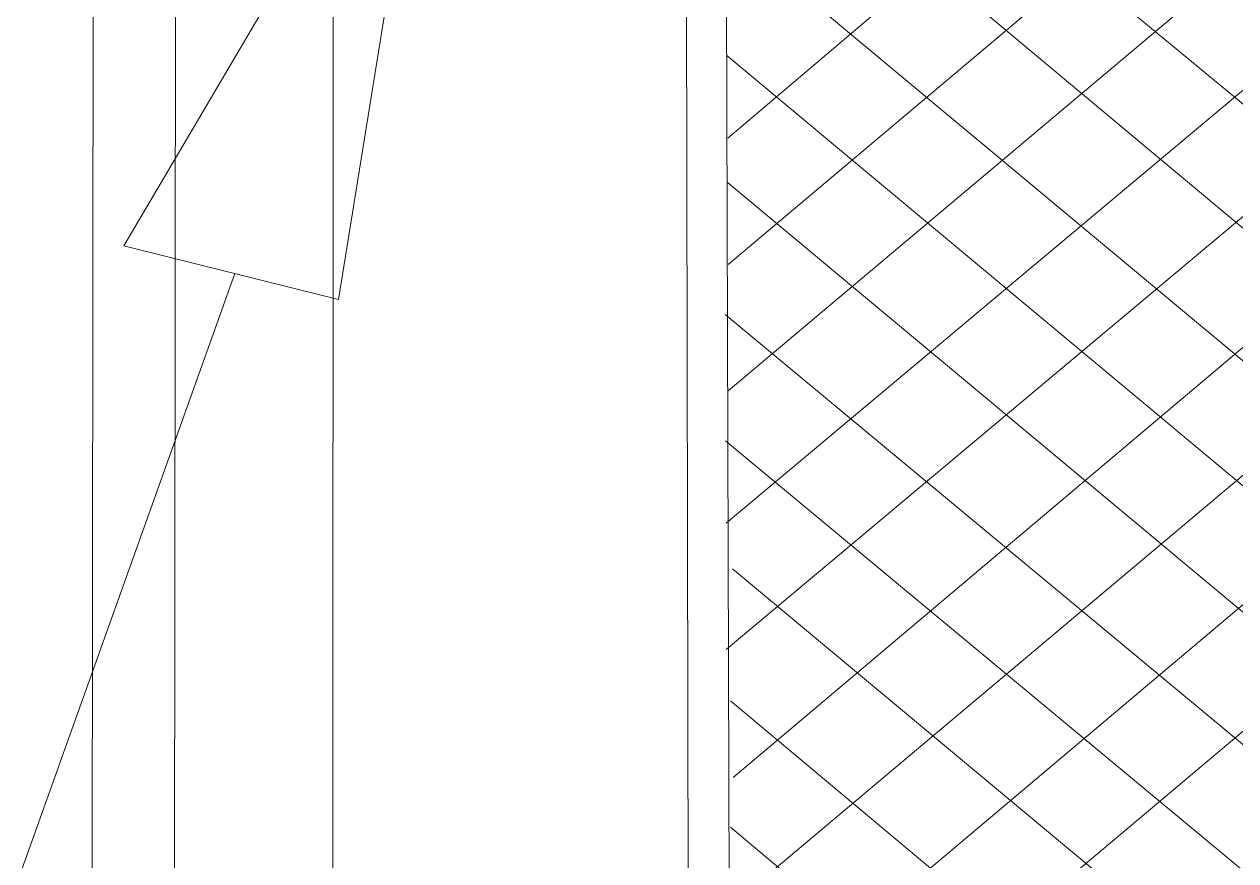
# Model space of a CAD drawing. Header units: millimetres. Extents: x 5 to 415, y 5 to 287.
# Drawn here: x 51.73 to 56.96, y 183.1 to 186.72 of the extents above; entities that cross this region are included whole.
import ezdxf

# ---------------------------------------------------------------- set-up
doc = ezdxf.new("R2010")
doc.units = ezdxf.units.MM
doc.layers.add('GA_BACKGROUND', color=253, linetype='Continuous')

msp = doc.modelspace()

# ---------------------------------------------------------------- linework, layer by layer
at = {"layer": 'GA_BACKGROUND', "lineweight": 0}
for p, q in [((53.0678, 218.6816), (53.0451, 95.0226)), ((52.0274, 188.4973), (51.9984, 166.2509)), ((52.3544, 166.2436), (52.3834, 188.49)), ((54.6037, 178.9226), (54.5881, 188.1829)), ((54.7837, 182.3452), (61.5486, 188.0486)), ((54.7841, 181.799), (62.2007, 188.0489)), ((54.7923, 182.9164), (60.8966, 188.0482)), ((52.158, 185.7614), (53.4875, 188.022)), ((53.4875, 188.022), (53.0854, 185.5288)), ((54.7612, 184.5625), (58.9015, 188.0297)), ((54.7616, 184.0163), (59.5535, 188.03)), ((54.7694, 185.68), (57.5674, 188.0365)), ((54.7697, 185.1338), (58.2195, 188.0369)), ((54.7919, 183.4626), (60.2056, 188.0303)), ((56.0485, 187.1614), (65.4972, 179.3038)), ((55.6508, 186.9607), (65.0906, 179.0781)), ((54.7625, 186.9377), (54.786, 179.068)), ((54.7689, 186.2262), (55.612, 186.9432)), ((54.9898, 186.9353), (64.4086, 179.0853)), ((54.7657, 186.582), (63.7565, 179.085)), ((54.7661, 186.0358), (63.1044, 179.0846)), ((53.0854, 185.5288), (52.158, 185.7614)), ((52.6367, 185.6413), (41.8859, 155.5589)), ((54.7575, 185.4645), (62.4224, 179.0918)), ((54.7579, 184.9183), (61.7704, 179.0915)), ((54.7882, 184.3646), (61.1183, 179.0912)), ((54.7797, 183.7933), (60.4273, 179.0733)), ((54.7801, 183.2471), (59.7753, 179.073))]:
    msp.add_line(p, q, dxfattribs=at)

doc.saveas('drawing.dxf')
